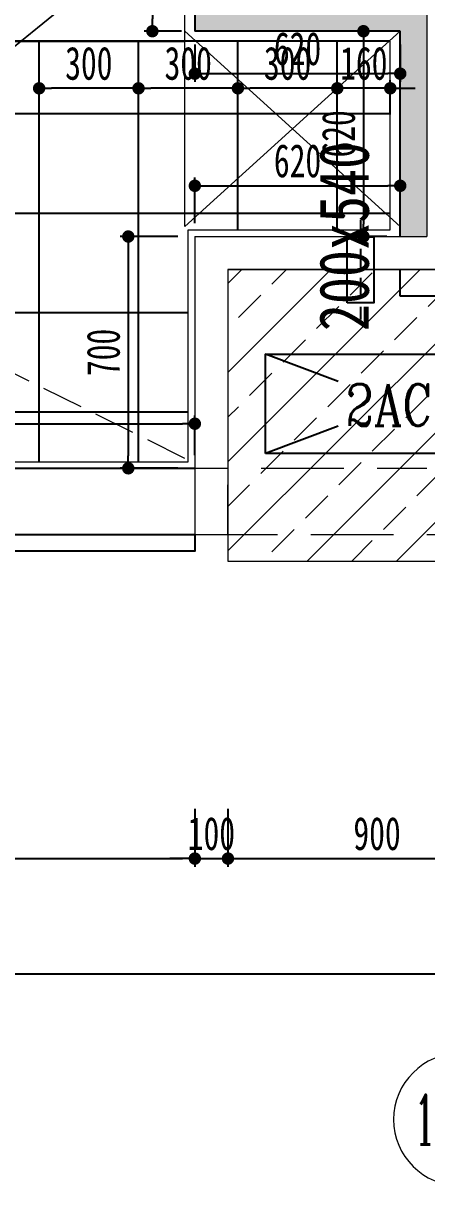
# Model space of a CAD drawing. Header units: millimetres. Extents: x 815519 to 890079, y 147095 to 251022.
# Drawn here: x 844294 to 845512, y 206951 to 210462 of the extents above; entities that cross this region are included whole.
import ezdxf
from ezdxf.enums import TextEntityAlignment as Align

# ---------------------------------------------------------------- set-up
doc = ezdxf.new("R2010")
doc.units = ezdxf.units.MM
doc.header["$LTSCALE"] = 1000
for name, pattern in [('__DASH', [0.35, 0.25, -0.1]), ('DASH', [0.35, 0.25, -0.1]), ('DASHDOT', [1, 0.5, -0.25, 0, -0.25])]:
    doc.linetypes.add(name, pattern=pattern)
doc.layers.get('Defpoints').update_dxf_attribs({"color": 1})
for name, color, linetype in [('A-完成面尺寸标注', 53, 'Continuous'), ('A-尺寸标注', 53, 'Continuous'), ('FC-地面分割', 142, 'Continuous'), ('FC-材料分缝', 8, 'Continuous'), ('KTIAO', 125, 'Continuous'), ('STAIR', 52, 'Continuous'), ('SURFACE', 6, 'Continuous'), ('看线', 163, 'Continuous')]:
    doc.layers.add(name, color=color, linetype=linetype)
for name, color, linetype, lineweight in [('EL-线路控制', 11, 'Continuous', 0), ('FC-地面尺寸', 53, 'Continuous', 0), ('FC-门槛线', 8, 'Continuous', 0), ('FF-固定家具（低位）', 33, 'Continuous', 0), ('L-梁', 91, 'DASH', 0), ('RC-天花灯具尺寸', 53, 'Continuous', 0), ('S-WALL', 255, 'Continuous', 0), ('S-装饰完成线', 30, 'Continuous', 0), ('S-轴号', 75, 'Continuous', 0), ('梁标注', 134, 'Continuous', 18), ('预留洞-空调', 6, 'Continuous', 25)]:
    doc.layers.add(name, color=color, linetype=linetype, lineweight=lineweight)
doc.styles.add('COMPLEX', font='COMPLEX')
doc.styles.add('TH-STYLE1', font='', dxfattribs={"width": 0.7})
doc.styles.add('宋体', font='', dxfattribs={"width": 0.8})
doc.styles.add('尺寸', font='ROMANC.SHX', dxfattribs={"width": 0.7})
doc.styles.get('TH-STYLE1').set_extended_font_data('STFangsong')
doc.styles.get('宋体').set_extended_font_data('NSimSun')
doc.dimstyles.new('[布局]1：50', dxfattribs={"dimtxt": 2, "dimasz": 0.75, "dimexe": 0.5, "dimexo": 0.8, "dimgap": 0.5, "dimtad": 1, "dimdec": 0, "dimlfac": 50, "dimrnd": 5, "dimdsep": 46, "dimtxsty": 'TH-STYLE1', "dimblk": 'DOT', "dimcen": 1, "dimdle": 0.5, "dimclrd": 53, "dimclre": 53, "dimclrt": 53, "dimadec": 0, "dimazin": 0, "dimtfac": 1, "dimtdec": 0, "dimtix": 1, "dimtmove": 2, "dimatfit": 3, "dimldrblk": 'HBA_DIMENSION_TICK-天华', "dimfxl": 3, "dimfxlon": 1, "dimarcsym": 0})
doc.dimstyles.new('TH-1：50', dxfattribs={"dimscale": 50, "dimtxt": 2, "dimasz": 0.75, "dimexe": 0.5, "dimexo": 0.8, "dimgap": 0.5, "dimtad": 1, "dimdec": 0, "dimrnd": 5, "dimdsep": 46, "dimtxsty": 'TH-STYLE1', "dimblk": 'DOT', "dimcen": 1, "dimdle": 0.5, "dimclrd": 53, "dimclre": 53, "dimclrt": 2, "dimadec": 0, "dimazin": 2, "dimtfac": 1, "dimtdec": 0, "dimtix": 1, "dimtmove": 2, "dimatfit": 3, "dimldrblk": 'HBA_DIMENSION_TICK-天华', "dimfxl": 3, "dimfxlon": 1, "dimarcsym": 0})

# ---------------------------------------------------------------- blocks, each defined once
blk = doc.blocks.new('wgwegwevberr')
at = {"layer": 'L-梁', "linetype": 'DASH'}
for p, q in [((842212.3, 137843.9), (845512.3, 137843.9)), ((842012.3, 137643.9), (845712.3, 137643.9))]:
    blk.add_line(p, q, dxfattribs=at)
blk = doc.blocks.new('A$C18B43379')
at = {"color": 2, "linetype": 'DASH', "ltscale": 0.25}
blk.add_lwpolyline([(0, -250), (0, 50)], dxfattribs=at)
blk.add_lwpolyline([(-40, 0), (-40, -200), (40, -200), (40, 0), (-40, 0)])
blk = doc.blocks.new('_Dot')
at = {"color": 33, "linetype": 'ByBlock', "lineweight": -2}
blk.add_line((-0.5, 0), (-1, 0), dxfattribs=at)
at = {"color": 33, "linetype": 'ByBlock', "const_width": 0.5}
blk.add_lwpolyline([(-0.25, 0, 1), (0.25, 0, 1)], format="xyb", close=True, dxfattribs=at)
blk = doc.blocks.new('*D468')
at = {"layer": 'A-尺寸标注', "color": 53, "lineweight": -2, "ltscale": 0.5, "transparency": 16777216}
for p, q in [((842112.3, 207740.8), (842112.3, 207565.8)), ((845612.3, 207740.8), (845612.3, 207565.8)), ((842149.8, 207590.8), (845574.8, 207590.8))]:
    blk.add_line(p, q, dxfattribs=at)
at = {"layer": 'Defpoints', "color": 0, "ltscale": 0.5, "transparency": 16777216}
for p in [(842112.3, 208476.6), (845612.3, 208476.6), (845612.3, 207590.8)]:
    blk.add_point(p, dxfattribs=at)
at = {"layer": 'A-尺寸标注', "color": 53, "lineweight": -2, "ltscale": 0.5, "transparency": 16777216, "xscale": 37.5, "yscale": 37.5, "zscale": 37.5, "rotation": 180}
blk.add_blockref('_Dot', (842112.3, 207590.8), dxfattribs=at)
at = {"layer": 'A-尺寸标注', "color": 53, "lineweight": -2, "ltscale": 0.5, "transparency": 16777216, "xscale": 37.5, "yscale": 37.5, "zscale": 37.5}
blk.add_blockref('_Dot', (845612.3, 207590.8), dxfattribs=at)
at = {"layer": 'A-尺寸标注', "color": 2, "ltscale": 0.5, "transparency": 16777216, "insert": (843862.3, 207665.8), "char_height": 100, "attachment_point": 5, "style": 'TH-STYLE1'}
blk.add_mtext('3500', dxfattribs=at)
blk = doc.blocks.new('HBA_DIMENSION_TICK-天华')
at = {"color": 50, "linetype": 'ByBlock'}
for points in [[(-72.714, 62.307), (-54.906, 79.963), (-12, -0.037), (0, 0)], [(-72.714, -62.307), (-54.906, -79.963), (-12, 0.037), (0, 0)]]:
    blk.add_solid(points, dxfattribs=at)
blk = doc.blocks.new('空调室外机')
at = {"linetype": 'ByBlock', "ltscale": 0.4}
for p, q in [((-375.2, 159.4), (-155.4, 76.9)), ((205, 76.9), (424.8, 159.4)), ((-375.2, -140.6), (-155.4, -58.2)), ((205, -58.2), (424.8, -140.6))]:
    blk.add_line(p, q, dxfattribs=at)
blk.add_lwpolyline([(424.8, -140.6), (424.8, 159.4), (-375.2, 159.4), (-375.2, -140.6)], close=True, dxfattribs=at)
at = {"style": 'COMPLEX', "width": 0.8}
blk.add_attdef('AC', (-83.7, -57, 0), '', height=125, dxfattribs=at)
blk = doc.blocks.new('*D473')
at = {"layer": 'A-尺寸标注', "color": 53, "lineweight": -2, "ltscale": 0.5, "transparency": 16777216}
for p, q in [((842712.3, 208088.9), (842712.3, 207913.9)), ((844812.3, 208088.9), (844812.3, 207913.9)), ((842749.8, 207938.9), (844774.8, 207938.9))]:
    blk.add_line(p, q, dxfattribs=at)
at = {"layer": 'Defpoints', "color": 0, "ltscale": 0.5, "transparency": 16777216}
for p in [(842712.3, 208738.9), (844812.3, 208738.9), (844812.3, 207938.9)]:
    blk.add_point(p, dxfattribs=at)
at = {"layer": 'A-尺寸标注', "color": 53, "lineweight": -2, "ltscale": 0.5, "transparency": 16777216, "xscale": 37.5, "yscale": 37.5, "zscale": 37.5, "rotation": 180}
blk.add_blockref('_Dot', (842712.3, 207938.9), dxfattribs=at)
at = {"layer": 'A-尺寸标注', "color": 53, "lineweight": -2, "ltscale": 0.5, "transparency": 16777216, "xscale": 37.5, "yscale": 37.5, "zscale": 37.5}
blk.add_blockref('_Dot', (844812.3, 207938.9), dxfattribs=at)
at = {"layer": 'A-尺寸标注', "color": 2, "ltscale": 0.5, "transparency": 16777216, "insert": (843762.3, 208013.9), "char_height": 100, "attachment_point": 5, "style": 'TH-STYLE1'}
blk.add_mtext('2100', dxfattribs=at)
blk = doc.blocks.new('*D474')
at = {"layer": 'A-尺寸标注', "color": 53, "lineweight": -2, "ltscale": 0.5, "transparency": 16777216}
for p, q in [((844812.3, 208088.9), (844812.3, 207913.9)), ((844912.3, 208088.9), (844912.3, 207913.9)), ((844774.8, 207938.9), (844737.3, 207938.9)), ((844812.3, 207938.9), (844912.3, 207938.9)), ((844949.8, 207938.9), (844987.3, 207938.9))]:
    blk.add_line(p, q, dxfattribs=at)
at = {"layer": 'Defpoints', "color": 0, "ltscale": 0.5, "transparency": 16777216}
for p in [(844812.3, 208738.9), (844912.3, 208738.9), (844912.3, 207938.9)]:
    blk.add_point(p, dxfattribs=at)
at = {"layer": 'A-尺寸标注', "color": 53, "lineweight": -2, "ltscale": 0.5, "transparency": 16777216, "xscale": 37.5, "yscale": 37.5, "zscale": 37.5}
blk.add_blockref('_Dot', (844812.3, 207938.9), dxfattribs=at)
at = {"layer": 'A-尺寸标注', "color": 53, "lineweight": -2, "ltscale": 0.5, "transparency": 16777216, "xscale": 37.5, "yscale": 37.5, "zscale": 37.5, "rotation": 180}
blk.add_blockref('_Dot', (844912.3, 207938.9), dxfattribs=at)
at = {"layer": 'A-尺寸标注', "color": 2, "ltscale": 0.5, "transparency": 16777216, "insert": (844862.3, 208013.9), "char_height": 100, "attachment_point": 5, "style": 'TH-STYLE1'}
blk.add_mtext('100', dxfattribs=at)
blk = doc.blocks.new('*D475')
at = {"layer": 'A-尺寸标注', "color": 53, "lineweight": -2, "ltscale": 0.5, "transparency": 16777216}
for p, q in [((844912.3, 208088.9), (844912.3, 207913.9)), ((845812.3, 208088.9), (845812.3, 207913.9)), ((844949.8, 207938.9), (845774.8, 207938.9))]:
    blk.add_line(p, q, dxfattribs=at)
at = {"layer": 'Defpoints', "color": 0, "ltscale": 0.5, "transparency": 16777216}
for p in [(844912.3, 208738.9), (845812.3, 208738.9), (845812.3, 207938.9)]:
    blk.add_point(p, dxfattribs=at)
at = {"layer": 'A-尺寸标注', "color": 53, "lineweight": -2, "ltscale": 0.5, "transparency": 16777216, "xscale": 37.5, "yscale": 37.5, "zscale": 37.5, "rotation": 180}
blk.add_blockref('_Dot', (844912.3, 207938.9), dxfattribs=at)
at = {"layer": 'A-尺寸标注', "color": 53, "lineweight": -2, "ltscale": 0.5, "transparency": 16777216, "xscale": 37.5, "yscale": 37.5, "zscale": 37.5}
blk.add_blockref('_Dot', (845812.3, 207938.9), dxfattribs=at)
at = {"layer": 'A-尺寸标注', "color": 2, "ltscale": 0.5, "transparency": 16777216, "insert": (845362.3, 208013.9), "char_height": 100, "attachment_point": 5, "style": 'TH-STYLE1'}
blk.add_mtext('900', dxfattribs=at)
blk = doc.blocks.new('hl_Axis-A2')
at = {"color": 75, "ltscale": 2}
blk.add_line((16, 0), (0, 0), dxfattribs=at)
at = {"color": 75}
blk.add_circle((19, 0), 3, dxfattribs=at)
at = {"color": 2, "style": '尺寸', "width": 0.7}
blk.add_attdef('轴号', text='', height=3, dxfattribs=at).set_placement((19, 0), align=Align.MIDDLE_CENTER)
blk = doc.blocks.new('*D999')
at = {"layer": 'A-完成面尺寸标注', "color": 53, "lineweight": -2, "ltscale": 0.5, "transparency": 16777216}
for p, q in [((842212.3, 209157.5), (842212.3, 209277.1)), ((844812.3, 209157.5), (844812.3, 209277.1)), ((842249.8, 209252.1), (844774.8, 209252.1))]:
    blk.add_line(p, q, dxfattribs=at)
at = {"layer": 'Defpoints', "color": 0, "ltscale": 0.5, "transparency": 16777216}
for p in [(844812.3, 209252.1), (842212.3, 209117.5, 6.9), (844812.3, 209117.5, 6.9)]:
    blk.add_point(p, dxfattribs=at)
at = {"layer": 'A-完成面尺寸标注', "color": 53, "lineweight": -2, "ltscale": 0.5, "transparency": 16777216, "xscale": 37.49999999999999, "yscale": 37.49999999999999, "zscale": 37.49999999999999, "rotation": 180}
blk.add_blockref('_Dot', (842212.3, 209252.1), dxfattribs=at)
at = {"layer": 'A-完成面尺寸标注', "color": 53, "lineweight": -2, "ltscale": 0.5, "transparency": 16777216, "xscale": 37.49999999999999, "yscale": 37.49999999999999, "zscale": 37.49999999999999}
blk.add_blockref('_Dot', (844812.3, 209252.1), dxfattribs=at)
at = {"layer": 'A-完成面尺寸标注', "color": 53, "ltscale": 0.5, "transparency": 16777216, "insert": (843512.3, 209327.1), "char_height": 100, "attachment_point": 5, "style": 'TH-STYLE1'}
blk.add_mtext('2600', dxfattribs=at)
blk = doc.blocks.new('*D354')
at = {"layer": 'A-完成面尺寸标注', "color": 53, "lineweight": -2, "ltscale": 0.5, "transparency": 16777216}
for p, q in [((844761.3, 209817.5), (844586.4, 209817.5)), ((844611.4, 209780), (844611.4, 209155)), ((844761.3, 209117.5), (844586.4, 209117.5))]:
    blk.add_line(p, q, dxfattribs=at)
at = {"layer": 'Defpoints', "color": 0, "ltscale": 0.5, "transparency": 16777216}
for p in [(844812.3, 209817.5, 6.9), (844611.4, 209117.5), (844812.3, 209117.5, 6.9)]:
    blk.add_point(p, dxfattribs=at)
at = {"layer": 'A-完成面尺寸标注', "color": 53, "lineweight": -2, "ltscale": 0.5, "transparency": 16777216, "xscale": 37.49999999999999, "yscale": 37.49999999999999, "zscale": 37.49999999999999}
for p, rotation in [((844611.4, 209817.5), 90), ((844611.4, 209117.5), 270)]:
    blk.add_blockref('_Dot', p, dxfattribs=dict(at, rotation=rotation))
at = {"layer": 'A-完成面尺寸标注', "color": 53, "ltscale": 0.5, "transparency": 16777216, "insert": (844536.4, 209467.5), "char_height": 100, "attachment_point": 5, "rotation": 90, "style": 'TH-STYLE1'}
blk.add_mtext('700', dxfattribs=at)
blk = doc.blocks.new('*D355')
at = {"layer": 'A-完成面尺寸标注', "color": 53, "lineweight": -2, "ltscale": 0.5, "transparency": 16777216}
for p, q in [((844812.3, 209857.5), (844812.3, 209995.7)), ((845432.3, 209857.5), (845432.3, 209995.7)), ((844849.8, 209970.7), (845394.8, 209970.7))]:
    blk.add_line(p, q, dxfattribs=at)
at = {"layer": 'Defpoints', "color": 0, "ltscale": 0.5, "transparency": 16777216}
for p in [(845432.3, 209970.7), (844812.3, 209817.5, 6.9), (845432.3, 209817.5, 6.9)]:
    blk.add_point(p, dxfattribs=at)
at = {"layer": 'A-完成面尺寸标注', "color": 53, "lineweight": -2, "ltscale": 0.5, "transparency": 16777216, "xscale": 37.49999999999999, "yscale": 37.49999999999999, "zscale": 37.49999999999999, "rotation": 180}
blk.add_blockref('_Dot', (844812.3, 209970.7), dxfattribs=at)
at = {"layer": 'A-完成面尺寸标注', "color": 53, "lineweight": -2, "ltscale": 0.5, "transparency": 16777216, "xscale": 37.49999999999999, "yscale": 37.49999999999999, "zscale": 37.49999999999999}
blk.add_blockref('_Dot', (845432.3, 209970.7), dxfattribs=at)
at = {"layer": 'A-完成面尺寸标注', "color": 53, "ltscale": 0.5, "transparency": 16777216, "insert": (845122.3, 210045.7), "char_height": 100, "attachment_point": 5, "style": 'TH-STYLE1'}
blk.add_mtext('620', dxfattribs=at)
blk = doc.blocks.new('*D1016')
at = {"layer": 'A-完成面尺寸标注', "color": 53, "lineweight": -2, "ltscale": 0.5, "transparency": 16777216}
for p, q in [((845392.3, 210437.5), (845296.2, 210437.5)), ((845321.2, 210400), (845321.2, 209855)), ((845392.3, 209817.5), (845296.2, 209817.5))]:
    blk.add_line(p, q, dxfattribs=at)
at = {"layer": 'Defpoints', "color": 0, "ltscale": 0.5, "transparency": 16777216}
for p in [(845432.3, 210437.5), (845321.2, 209817.5), (845432.3, 209817.5, 6.9)]:
    blk.add_point(p, dxfattribs=at)
at = {"layer": 'A-完成面尺寸标注', "color": 53, "lineweight": -2, "ltscale": 0.5, "transparency": 16777216, "xscale": 37.49999999999999, "yscale": 37.49999999999999, "zscale": 37.49999999999999}
for p, rotation in [((845321.2, 210437.5), 90), ((845321.2, 209817.5), 270)]:
    blk.add_blockref('_Dot', p, dxfattribs=dict(at, rotation=rotation))
at = {"layer": 'A-完成面尺寸标注', "color": 53, "ltscale": 0.5, "transparency": 16777216, "insert": (845246.2, 210127.5), "char_height": 100, "attachment_point": 5, "rotation": 90, "style": 'TH-STYLE1'}
blk.add_mtext('620', dxfattribs=at)
blk = doc.blocks.new('*D1000')
at = {"layer": 'A-完成面尺寸标注', "color": 53, "lineweight": -2, "ltscale": 0.5, "transparency": 16777216}
for p, q in [((844812.3, 210397.6), (844812.3, 210284.3)), ((845432.3, 210397.5), (845432.3, 210284.3)), ((844849.8, 210309.3), (845394.8, 210309.3))]:
    blk.add_line(p, q, dxfattribs=at)
at = {"layer": 'Defpoints', "color": 0, "ltscale": 0.5, "transparency": 16777216}
for p in [(844812.3, 210437.5, 6.9), (845432.3, 210437.5), (845432.3, 210309.3)]:
    blk.add_point(p, dxfattribs=at)
at = {"layer": 'A-完成面尺寸标注', "color": 53, "lineweight": -2, "ltscale": 0.5, "transparency": 16777216, "xscale": 37.49999999999999, "yscale": 37.49999999999999, "zscale": 37.49999999999999, "rotation": 180}
blk.add_blockref('_Dot', (844812.3, 210309.3), dxfattribs=at)
at = {"layer": 'A-完成面尺寸标注', "color": 53, "lineweight": -2, "ltscale": 0.5, "transparency": 16777216, "xscale": 37.49999999999999, "yscale": 37.49999999999999, "zscale": 37.49999999999999}
blk.add_blockref('_Dot', (845432.3, 210309.3), dxfattribs=at)
at = {"layer": 'A-完成面尺寸标注', "color": 53, "ltscale": 0.5, "transparency": 16777216, "insert": (845122.3, 210384.3), "char_height": 100, "attachment_point": 5, "style": 'TH-STYLE1'}
blk.add_mtext('620', dxfattribs=at)
blk = doc.blocks.new('*D1001')
at = {"layer": 'A-完成面尺寸标注', "color": 53, "lineweight": -2, "ltscale": 0.5, "transparency": 16777216}
for p, q in [((844772.3, 210717.5), (844659.1, 210717.5)), ((844684.1, 210680), (844684.1, 210475)), ((844772.3, 210437.5), (844659.1, 210437.5))]:
    blk.add_line(p, q, dxfattribs=at)
at = {"layer": 'Defpoints', "color": 0, "ltscale": 0.5, "transparency": 16777216}
for p in [(844812.3, 210717.5, 6.9), (844684.1, 210437.5), (844812.3, 210437.5, 6.9)]:
    blk.add_point(p, dxfattribs=at)
at = {"layer": 'A-完成面尺寸标注', "color": 53, "lineweight": -2, "ltscale": 0.5, "transparency": 16777216, "xscale": 37.49999999999999, "yscale": 37.49999999999999, "zscale": 37.49999999999999}
for p, rotation in [((844684.1, 210717.5), 90), ((844684.1, 210437.5), 270)]:
    blk.add_blockref('_Dot', p, dxfattribs=dict(at, rotation=rotation))
at = {"layer": 'A-完成面尺寸标注', "color": 53, "ltscale": 0.5, "transparency": 16777216, "insert": (844609.1, 210577.5), "char_height": 100, "attachment_point": 5, "rotation": 90, "style": 'TH-STYLE1'}
blk.add_mtext('280', dxfattribs=at)
blk = doc.blocks.new('*D495')
at = {"layer": 'Defpoints', "color": 0, "transparency": 16777216}
for p in [(845242.3, 210265.1), (845242.3, 210146.5, 6.9), (845402.3, 210146.5, 6.9)]:
    blk.add_point(p, dxfattribs=at)
at = {"layer": 'FC-地面尺寸', "color": 53, "lineweight": -2, "transparency": 16777216}
for p, q in [((845204.8, 210265.1), (845167.3, 210265.1)), ((845242.3, 210186.4), (845242.3, 210290.1)), ((845402.3, 210265.1), (845242.3, 210265.1)), ((845402.3, 210186.4), (845402.3, 210290.1)), ((845439.8, 210265.1), (845477.3, 210265.1))]:
    blk.add_line(p, q, dxfattribs=at)
at = {"layer": 'FC-地面尺寸', "color": 53, "lineweight": -2, "transparency": 16777216, "xscale": 37.49999999999999, "yscale": 37.49999999999999, "zscale": 37.49999999999999}
blk.add_blockref('_Dot', (845242.3, 210265.1), dxfattribs=at)
at = {"layer": 'FC-地面尺寸', "color": 53, "lineweight": -2, "transparency": 16777216, "xscale": 37.49999999999999, "yscale": 37.49999999999999, "zscale": 37.49999999999999, "rotation": 180}
blk.add_blockref('_Dot', (845402.3, 210265.1), dxfattribs=at)
at = {"layer": 'FC-地面尺寸', "color": 53, "transparency": 16777216, "insert": (845322.3, 210340.1), "char_height": 100, "attachment_point": 5, "style": 'TH-STYLE1'}
blk.add_mtext('160', dxfattribs=at)
blk = doc.blocks.new('*D496')
at = {"layer": 'Defpoints', "color": 0, "transparency": 16777216}
for p in [(844942.3, 210265.1), (844942.3, 210146.5), (845242.3, 210146.5)]:
    blk.add_point(p, dxfattribs=at)
at = {"layer": 'FC-地面尺寸', "color": 53, "lineweight": -2, "transparency": 16777216}
for p, q in [((844942.3, 210186.5), (844942.3, 210290.1)), ((845204.8, 210265.1), (844979.8, 210265.1)), ((845242.3, 210186.5), (845242.3, 210290.1))]:
    blk.add_line(p, q, dxfattribs=at)
at = {"layer": 'FC-地面尺寸', "color": 53, "lineweight": -2, "transparency": 16777216, "xscale": 37.49999999999999, "yscale": 37.49999999999999, "zscale": 37.49999999999999, "rotation": 180}
blk.add_blockref('_Dot', (844942.3, 210265.1), dxfattribs=at)
at = {"layer": 'FC-地面尺寸', "color": 53, "lineweight": -2, "transparency": 16777216, "xscale": 37.49999999999999, "yscale": 37.49999999999999, "zscale": 37.49999999999999}
blk.add_blockref('_Dot', (845242.3, 210265.1), dxfattribs=at)
at = {"layer": 'FC-地面尺寸', "color": 53, "transparency": 16777216, "insert": (845092.3, 210340.1), "char_height": 100, "attachment_point": 5, "style": 'TH-STYLE1'}
blk.add_mtext('300', dxfattribs=at)
blk = doc.blocks.new('*D497')
at = {"layer": 'Defpoints', "color": 0, "transparency": 16777216}
for p in [(844642.3, 210265.1), (844642.3, 210146.5), (844942.3, 210146.5)]:
    blk.add_point(p, dxfattribs=at)
at = {"layer": 'FC-地面尺寸', "color": 53, "lineweight": -2, "transparency": 16777216}
for p, q in [((844642.3, 210186.5), (844642.3, 210290.1)), ((844904.8, 210265.1), (844679.8, 210265.1)), ((844942.3, 210186.5), (844942.3, 210290.1))]:
    blk.add_line(p, q, dxfattribs=at)
at = {"layer": 'FC-地面尺寸', "color": 53, "lineweight": -2, "transparency": 16777216, "xscale": 37.49999999999999, "yscale": 37.49999999999999, "zscale": 37.49999999999999, "rotation": 180}
blk.add_blockref('_Dot', (844642.3, 210265.1), dxfattribs=at)
at = {"layer": 'FC-地面尺寸', "color": 53, "lineweight": -2, "transparency": 16777216, "xscale": 37.49999999999999, "yscale": 37.49999999999999, "zscale": 37.49999999999999}
blk.add_blockref('_Dot', (844942.3, 210265.1), dxfattribs=at)
at = {"layer": 'FC-地面尺寸', "color": 53, "transparency": 16777216, "insert": (844792.3, 210340.1), "char_height": 100, "attachment_point": 5, "style": 'TH-STYLE1'}
blk.add_mtext('300', dxfattribs=at)
blk = doc.blocks.new('*D498')
at = {"layer": 'Defpoints', "color": 0, "transparency": 16777216}
for p in [(844342.3, 210265.1), (844342.3, 210146.5), (844642.3, 210146.5)]:
    blk.add_point(p, dxfattribs=at)
at = {"layer": 'FC-地面尺寸', "color": 53, "lineweight": -2, "transparency": 16777216}
for p, q in [((844342.3, 210186.5), (844342.3, 210290.1)), ((844604.8, 210265.1), (844379.8, 210265.1)), ((844642.3, 210186.5), (844642.3, 210290.1))]:
    blk.add_line(p, q, dxfattribs=at)
at = {"layer": 'FC-地面尺寸', "color": 53, "lineweight": -2, "transparency": 16777216, "xscale": 37.49999999999999, "yscale": 37.49999999999999, "zscale": 37.49999999999999, "rotation": 180}
blk.add_blockref('_Dot', (844342.3, 210265.1), dxfattribs=at)
at = {"layer": 'FC-地面尺寸', "color": 53, "lineweight": -2, "transparency": 16777216, "xscale": 37.49999999999999, "yscale": 37.49999999999999, "zscale": 37.49999999999999}
blk.add_blockref('_Dot', (844642.3, 210265.1), dxfattribs=at)
at = {"layer": 'FC-地面尺寸', "color": 53, "transparency": 16777216, "insert": (844492.3, 210340.1), "char_height": 100, "attachment_point": 5, "style": 'TH-STYLE1'}
blk.add_mtext('300', dxfattribs=at)
blk = doc.blocks.new('A户型左模型')
at = {"layer": '梁标注', "color": 3, "style": '宋体', "width": 0.8}
blk.add_text('200x540', height=150, rotation=90, dxfattribs=at).set_placement((668068.3, -227228), align=Align.MIDDLE_CENTER)

msp = doc.modelspace()

# ---------------------------------------------------------------- hatches: boundary and pattern name
at = {"layer": 'S-WALL'}
h = msp.add_hatch(dxfattribs=at)
h.set_pattern_fill('HONEY', color=8, scale=5, style=0)
h.set_pattern_definition([(0, (476434.745, 266721.791), (23.8125, 13.7481532), [15.875, -31.75]), (120, (476434.745, 266721.791), (-23.81249995, 13.7481533), [15.875, -31.75]), (60, (476434.745, 266721.791), (5e-08, 27.49630654), [-31.75, 15.875])])
h.paths.add_polyline_path([(842212.3, 210517.5), (842212.3, 210437.5), (842812.3, 210437.5), (842812.3, 210517.5), (842612.3, 210517.5), (842612.3, 210517.5)])
h.paths.add_polyline_path([(845432.3, 210437.5), (845432.3, 209817.5), (845512.3, 209817.5), (845512.3, 210517.5), (845012.3, 210517.5), (844812.3, 210517.5), (844812.3, 210437.5)])
at = {"layer": 'S-WALL', "ltscale": 0.5}
h = msp.add_hatch(dxfattribs=at)
h.set_pattern_fill('ANSI33', color=251, scale=30)
h.set_pattern_definition([(45, (-6788.62, -29122.43), (-134.70384, 134.70384), []), (45, (-6653.91, -29122.43), (-134.70384, 134.70384), [95.25, -47.625])])
h.paths.add_polyline_path([(846521.9, 209717.5), (844912.3, 209717.5), (844912.3, 208837.5), (846521.9, 208837.5)])

# ---------------------------------------------------------------- linework, layer by layer
at = {"layer": 'EL-线路控制', "linetype": 'DASHDOT', "ltscale": 0.1, "const_width": 5}
msp.add_lwpolyline([(845025.7, 211006.9), (843512.3, 209777.5)], dxfattribs=at)
at = {"layer": 'FC-地面分割', "color": 142, "ltscale": 0.5}
msp.add_line((842842.3, 210407.5), (844782.3, 210407.5), dxfattribs=at)
at = {"layer": 'FC-材料分缝', "color": 8, "ltscale": 0.5}
for p, q in [((845402.3, 210407.5), (842842.3, 210407.5)), ((844342.3, 209137.5), (844342.3, 210407.5)), ((844642.3, 209137.5), (844642.3, 210407.5)), ((844942.3, 209837.5), (844942.3, 210407.5)), ((845242.3, 209837.5), (845242.3, 210407.5)), ((845402.3, 210187.5), (842242.3, 210187.5)), ((845402.3, 209887.5), (842242.3, 209887.5)), ((844792.3, 209587.5), (842242.3, 209587.5)), ((844792.3, 209287.5), (842242.3, 209287.5))]:
    msp.add_line(p, q, dxfattribs=at)
at = {"layer": 'FC-门槛线', "ltscale": 0.5}
msp.add_lwpolyline([(842842.3, 210407.5), (844782.3, 210407.5), (844782.3, 210407.5)], dxfattribs=at)
at = {"layer": 'FF-固定家具（低位）'}
for p, q in [((844782.3, 210437.5), (845432.3, 209847.5)), ((845432.3, 210437.5), (844782.3, 209847.5))]:
    msp.add_line(p, q, dxfattribs=at)
msp.add_lwpolyline([(844782.3, 209847.5), (844782.3, 210437.5)], dxfattribs=at)
at = {"layer": 'RC-天花灯具尺寸', "color": 8, "linetype": '__DASH', "ltscale": 0.5}
msp.add_line((844782.3, 209147.5), (842242.3, 210407.5), dxfattribs=at)
at = {"layer": 'S-WALL'}
for p, q in [((845512.3, 210517.5), (845512.3, 209817.5)), ((844812.3, 209817.5), (845512.3, 209817.5)), ((844812.3, 209817.5), (844812.3, 208917.5)), ((844912.3, 209717.5), (845612.3, 209717.5)), ((844912.3, 209717.5), (844912.3, 209067.5)), ((844912.3, 208917.5), (844912.3, 209067.5)), ((844812.3, 208917.5), (844912.3, 208917.5))]:
    msp.add_line(p, q, dxfattribs=at)
at = {"layer": 'S-WALL', "ltscale": 0.5}
msp.add_lwpolyline([(846521.9, 209717.5), (844912.3, 209717.5), (844912.3, 208837.5), (846521.9, 208837.5)], close=True, dxfattribs=at)
at = {"layer": 'S-装饰完成线', "ltscale": 0.5}
msp.add_lwpolyline([(842842.3, 210587.5), (842842.3, 210407.5), (842242.3, 210407.5), (842242.3, 209137.5), (842482.3, 209137.5), (842482.3, 209137.5), (844792.3, 209137.5), (844792.3, 209837.5), (845402.3, 209837.5), (845402.3, 210407.5), (844782.3, 210407.5), (844782.3, 210587.5)], dxfattribs=at)
at = {"layer": 'STAIR'}
for p, q in [((842712.3, 209117.5), (844812.3, 209117.5)), ((842712.3, 208917.5), (844812.3, 208917.5))]:
    msp.add_line(p, q, dxfattribs=at)
at = {"layer": 'SURFACE'}
for p, q in [((844812.3, 210517.5), (844812.3, 210437.5)), ((844812.3, 210517.5), (844812.3, 210437.5)), ((845432.3, 210437.5), (844812.3, 210437.5)), ((845432.3, 209817.5), (845432.3, 210437.5)), ((845432.3, 209637.5), (845432.3, 209717.5)), ((846262.3, 209637.5), (845432.3, 209637.5))]:
    msp.add_line(p, q, dxfattribs=at)
at = {"layer": '看线'}
msp.add_lwpolyline([(844812.3, 208917.5), (844812.3, 208867.5), (842712.3, 208867.5), (842712.3, 208917.5)], dxfattribs=at)

# ---------------------------------------------------------------- block references
at = {"layer": 'KTIAO', "extrusion": (0, 0, -1)}
ref = msp.add_blockref('空调室外机', (-845450.1, 209303.1), dxfattribs=dict(at, zscale=-1))
ref.add_attrib('AC', '2AC', (845267.1, 209246.1), dxfattribs={"layer": '0', "height": 125, "style": 'COMPLEX', "width": 0.8})
at = {"layer": 'L-梁', "color": 7}
for name, p in [('wgwegwevberr', (0, 71273.6)), ('A户型左模型', (177194, 437045.5))]:
    msp.add_blockref(name, p, dxfattribs=at)
at = {"layer": 'S-轴号'}
ref = msp.add_blockref('hl_Axis-A2', (845612.3, 208417.5), dxfattribs=dict(at, xscale=-66.66666666666666, yscale=66.66666666666666, zscale=66.66666666666666, rotation=90))
ref.add_attrib('轴号', '10-9', dxfattribs={"layer": '0', "color": 2, "height": 150, "style": '尺寸', "width": 0.5}).set_placement((845612.3, 207150.8), align=Align.MIDDLE_CENTER)
at = {"layer": '预留洞-空调', "xscale": -1, "rotation": 180}
for p in [(845312.3, 209617.5), (845312.3, 209616.8)]:
    msp.add_blockref('A$C18B43379', p, dxfattribs=at)

# ---------------------------------------------------------------- dimensions: what is measured, and where the dimension line sits
at = {"layer": 'A-完成面尺寸标注', "ltscale": 0.5}
for base, p1, p2, picture, middle in [((844684.1, 210437.5, -6.9), (844812.3, 210717.5), (844812.3, 210437.5), '*D1001', (844609.1, 210577.5, -6.9)), ((845321.2, 209817.5, -6.9), (845432.3, 210437.5, -6.9), (845432.3, 209817.5), '*D1016', (845246.2, 210127.5, -6.9)), ((844611.4, 209117.5, -6.9), (844812.3, 209817.5), (844812.3, 209117.5), '*D354', (844536.4, 209467.5, -6.9))]:
    dim = msp.add_linear_dim(base=base, p1=p1, p2=p2, angle=90, dimstyle='[布局]1：50', override={"dimscale": 50, "dimlfac": 1}, dxfattribs=at)
    dim.commit()
    dim.dimension.update_dxf_attribs({"geometry": picture, "text_midpoint": middle})
for base, p1, p2, picture, middle in [((845432.3, 210309.3, -6.9), (844812.3, 210437.5), (845432.3, 210437.5, -6.9), '*D1000', (845122.3, 210384.3, -6.9)), ((845432.3, 209970.7, -6.9), (844812.3, 209817.5), (845432.3, 209817.5), '*D355', (845122.3, 210045.7, -6.9)), ((844812.3, 209252.1, -6.9), (842212.3, 209117.5), (844812.3, 209117.5), '*D999', (843512.3, 209327.1, -6.9))]:
    dim = msp.add_linear_dim(base=base, p1=p1, p2=p2, dimstyle='[布局]1：50', override={"dimscale": 50, "dimlfac": 1}, dxfattribs=at)
    dim.commit()
    dim.dimension.update_dxf_attribs({"geometry": picture, "text_midpoint": middle})
at = {"layer": 'A-尺寸标注', "ltscale": 0.5}
for p1, p2, distance, picture, middle in [((842712.3, 208738.9), (844812.3, 208738.9), -800, '*D473', (843762.3, 208013.9)), ((844812.3, 208738.9), (844912.3, 208738.9), -800, '*D474', (844862.3, 208013.9)), ((844912.3, 208738.9), (845812.3, 208738.9), -800, '*D475', (845362.3, 208013.9)), ((842112.3, 208476.6), (845612.3, 208476.6), -885.8, '*D468', (843862.3, 207665.8))]:
    dim = msp.add_aligned_dim(p1=p1, p2=p2, distance=distance, dimstyle='TH-1：50', dxfattribs=at)
    dim.commit()
    dim.dimension.update_dxf_attribs({"geometry": picture, "text_midpoint": middle})
at = {"layer": 'FC-地面尺寸'}
for base, p1, p2, picture, middle in [((844342.3, 210265.1), (844642.3, 210146.5), (844342.3, 210146.5), '*D498', (844492.3, 210340.1)), ((844642.3, 210265.1), (844942.3, 210146.5), (844642.3, 210146.5), '*D497', (844792.3, 210340.1)), ((844942.3, 210265.1), (845242.3, 210146.5), (844942.3, 210146.5), '*D496', (845092.3, 210340.1)), ((845242.3, 210265.1, -6.9), (845402.3, 210146.5), (845242.3, 210146.5), '*D495', (845322.3, 210340.1, -6.9))]:
    dim = msp.add_linear_dim(base=base, p1=p1, p2=p2, dimstyle='[布局]1：50', override={"dimscale": 50, "dimlfac": 1, "dimarcsym": 1}, dxfattribs=at)
    dim.commit()
    dim.dimension.update_dxf_attribs({"geometry": picture, "text_midpoint": middle})

doc.saveas('drawing.dxf')
